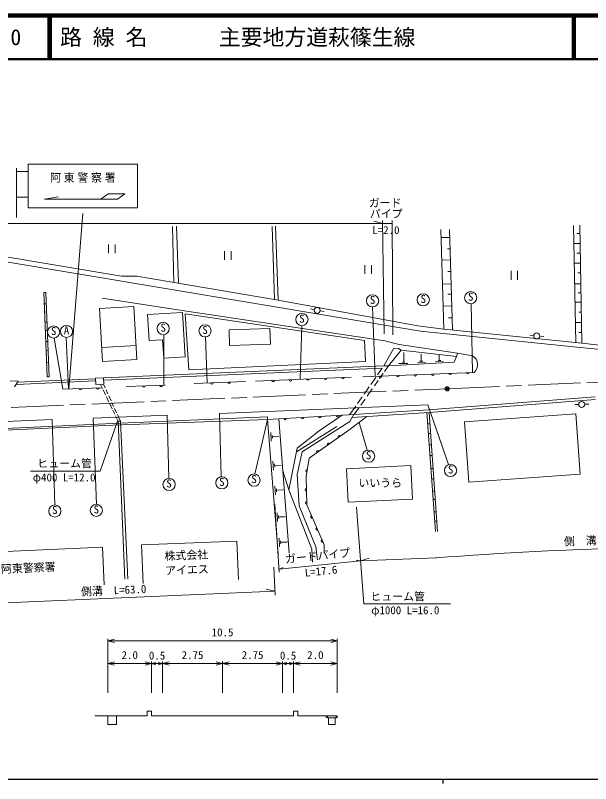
# Model space of a CAD drawing. Units: millimetres, scale not verified, with parts at other scales. Extents: x 40000 to 680000, y 20000 to 380000.
# Drawn here: x 170148 to 301855, y 204000 to 380000 of the extents above; entities that cross this region are included whole.
import ezdxf
from ezdxf.enums import TextEntityAlignment as Align

# ---------------------------------------------------------------- set-up
doc = ezdxf.new("R2010")
doc.units = ezdxf.units.MM
doc.header["$LTSCALE"] = 1000
doc.header["$PDMODE"] = 32
doc.header["$PDSIZE"] = 500
doc.linetypes.add('CHAIN', pattern=[18.5, 12, -1.5, 3.5, -1.5])
for name, color, linetype, lineweight in [('M-BGD', 7, 'Continuous', 13), ('M-BMK', 2, 'CHAIN', 13), ('M-BMK-SRVR', 3, 'Continuous', 13), ('M-STR-HTXT', 7, 'Continuous', 13), ('M-STR-STRC', 7, 'Continuous', 13), ('M-TTL', 2, 'Continuous', 140), ('M-TTL-BAND', 7, 'Continuous', 25), ('M-TTL-LINE', 7, 'Continuous', 50)]:
    doc.layers.add(name, color=color, linetype=linetype, lineweight=lineweight)
doc.layers.add('M-TTL-TXT', color=7, linetype='Continuous')
doc.styles.add('ＭＳ ゴシック', font='')
doc.styles.get('ＭＳ ゴシック').set_extended_font_data('MS Gothic')

msp = doc.modelspace()

# ---------------------------------------------------------------- linework, layer by layer
at = {"layer": 'M-BGD'}
for p, q in [((206446, 318833), (206102, 331659)), ((207496, 318654), (207072, 331710)), ((229463, 314923), (228961, 331608)), ((230300, 314781), (229728, 331673)), ((268253, 308122), (267566, 330919)), ((269575, 330935), (270197, 307922)), ((297922, 331879), (298473, 305017)), ((299814, 304879), (299371, 331926)), ((269624, 329129), (267621, 329075)), ((299402, 330008), (298681, 329996)), ((191458, 327485), (191458, 325485)), ((192958, 325485), (192958, 327485)), ((299439, 327744), (298007, 327720)), ((218036, 325986), (218036, 323986)), ((219536, 323986), (219536, 325986)), ((269695, 326521), (269094, 326505)), ((164089, 324171), (262918, 307679)), ((194430, 320255), (164252, 325339)), ((269763, 324005), (267776, 323951)), ((299476, 325506), (298712, 325494)), ((250182, 322762), (250182, 320762)), ((251682, 320762), (251682, 322762)), ((299513, 323226), (298100, 323203)), ((269835, 321319), (269188, 321301)), ((283625, 321450), (283625, 319450)), ((285125, 319450), (285125, 321450)), ((299549, 321022), (298946, 321012)), ((197982, 320271), (194430, 320255)), ((230300, 314781), (197982, 320271)), ((269912, 318474), (267942, 318421)), ((299590, 318511), (298197, 318488)), ((177084, 316497), (176684, 316481)), ((177453, 297202), (176684, 316481)), ((177852, 297218), (177084, 316497)), ((208342, 312423), (190031, 315188)), ((269976, 316128), (269172, 316106)), ((299625, 316411), (299011, 316401)), ((177185, 313954), (176785, 313938)), ((197308, 313289), (189447, 312861)), ((197308, 313289), (197970, 301146)), ((262304, 308841), (230300, 314781)), ((270048, 313447), (268094, 313394)), ((274837, 298208), (274470, 313930)), ((299660, 314284), (298283, 314262)), ((177261, 312060), (176861, 312044)), ((189447, 312861), (190109, 300717)), ((200373, 311466), (208378, 311965)), ((254709, 305465), (208342, 312423)), ((208378, 311965), (209015, 301743)), ((209052, 311629), (250111, 305546)), ((209875, 298787), (209052, 311629)), ((237682, 312744), (238581, 312579)), ((239922, 312331), (240836, 312163)), ((252545, 297322), (251917, 313192)), ((299697, 312007), (299125, 311997)), ((200373, 311466), (200746, 305481)), ((270122, 310707), (269289, 310684)), ((177355, 309694), (176955, 309678)), ((219069, 307934), (228441, 308289)), ((228576, 304711), (228441, 308289)), ((235329, 296638), (235735, 308912)), ((268253, 308122), (262304, 308841)), ((299814, 304879), (268253, 308122)), ((299735, 309661), (298378, 309638)), ((177431, 307786), (177031, 307770)), ((204124, 306846), (204127, 295252)), ((213648, 306327), (214063, 295772)), ((219205, 304357), (219069, 307934)), ((262918, 307679), (300219, 303835)), ((287931, 306764), (288839, 306667)), ((290195, 306522), (291119, 306423)), ((299773, 307365), (299177, 307355)), ((177531, 305280), (177131, 305264)), ((181052, 294371), (179067, 306076)), ((181785, 306211), (182307, 294418)), ((200746, 305481), (203848, 305675)), ((203848, 305675), (204112, 301438)), ((219205, 304357), (228576, 304711)), ((250111, 305546), (250298, 300717)), ((257996, 304577), (254709, 305465)), ((271394, 302595), (257996, 304577)), ((320782, 302634), (299814, 304879)), ((177611, 303270), (177211, 303254)), ((197794, 304358), (189934, 303929)), ((256764, 303791), (254497, 299709)), ((258488, 303292), (255600, 299721)), ((256764, 303791), (257830, 303680)), ((257830, 303680), (258488, 303292)), ((258488, 303292), (271176, 301878)), ((259082, 300633), (259089, 302772)), ((300219, 303835), (311341, 302727)), ((197970, 301146), (190109, 300717)), ((204112, 301438), (209015, 301743)), ((263060, 300958), (263050, 302360)), ((267194, 301031), (267142, 302122)), ((270584, 300570), (271176, 301878)), ((271176, 301878), (271394, 302595)), ((271394, 302595), (274847, 301976)), ((177721, 300515), (177321, 300499)), ((190339, 296978), (254497, 299709)), ((250298, 300717), (209875, 298787)), ((254497, 299709), (255600, 299721)), ((255600, 299721), (254691, 298438)), ((255600, 299721), (270584, 300570)), ((257888, 300221), (260007, 300283)), ((258791, 300529), (259332, 300529)), ((262240, 300418), (264026, 300522)), ((262707, 300751), (263465, 300792)), ((266290, 300636), (268118, 300709)), ((266934, 300917), (267567, 300938)), ((190363, 296435), (254103, 299144)), ((249732, 297184), (275189, 298222)), ((253072, 297664), (254103, 299144)), ((254385, 298007), (253553, 296834)), ((168978, 296269), (170765, 296195)), ((169980, 294907), (170765, 296195)), ((170316, 295459), (188525, 296271)), ((170636, 295983), (188504, 296730)), ((177852, 297218), (177453, 297202)), ((188497, 296895), (190339, 296978)), ((188563, 295423), (188497, 296895)), ((190339, 296978), (190405, 295506)), ((211121, 295646), (222840, 296148)), ((225145, 296195), (247045, 297103)), ((251535, 295457), (252648, 297055)), ((252350, 295136), (253218, 296374)), ((181052, 294371), (189909, 294707)), ((190405, 295506), (188563, 295423)), ((189624, 295471), (190094, 294490)), ((190240, 294185), (190773, 293070)), ((190325, 295503), (190720, 294639)), ((190928, 294183), (191325, 293315)), ((195547, 294988), (204408, 295260)), ((249991, 293241), (251124, 294867)), ((250676, 292775), (251853, 294435)), ((191001, 292594), (191575, 291393)), ((191557, 292806), (192066, 291692)), ((248486, 291081), (249563, 292627)), ((264741, 289600), (302922, 292591)), ((191756, 291016), (192294, 289891)), ((192247, 291296), (192645, 290426)), ((216857, 288766), (264554, 290803)), ((246669, 288472), (248083, 290502)), ((249208, 290704), (250207, 292114)), ((264554, 290803), (269350, 277079)), ((302953, 292030), (264897, 289018)), ((298212, 290876), (299126, 290888)), ((300490, 290904), (301419, 290916)), ((192438, 289589), (192898, 288628)), ((192856, 289963), (193330, 288927)), ((217269, 274304), (216857, 288766)), ((247292, 287909), (264897, 289018)), ((264741, 289600), (247664, 288526)), ((247664, 288526), (247878, 288828)), ((247878, 288828), (248853, 290204)), ((266310, 261792), (264372, 288985)), ((264897, 289018), (266808, 261745)), ((272966, 286907), (298457, 288730)), ((298457, 288730), (299447, 274883)), ((178589, 287431), (129547, 285318)), ((179148, 267848), (178589, 287431)), ((204914, 288437), (187967, 287749)), ((187967, 287749), (188723, 268003)), ((192391, 286531), (227862, 288038)), ((192449, 286083), (227889, 287451)), ((193072, 288265), (193657, 287042)), ((193497, 288560), (194180, 287067)), ((193657, 287042), (194180, 287067)), ((193657, 287042), (195177, 250833)), ((194180, 287067), (195915, 250816)), ((204914, 288437), (205267, 273944)), ((227889, 287451), (225001, 274928)), ((227862, 288038), (227889, 287451)), ((227889, 287451), (247664, 288526)), ((227889, 287451), (230300, 256620)), ((232872, 256804), (230502, 287593)), ((246700, 286927), (235840, 280035)), ((239684, 284814), (244954, 288379)), ((247664, 288526), (246700, 286927)), ((250630, 288119), (246786, 285166)), ((272966, 286907), (273957, 273060)), ((119196, 283141), (192391, 286531)), ((119208, 282819), (192449, 286083)), ((243715, 285831), (234477, 279987)), ((246786, 285166), (237401, 278582)), ((248829, 286735), (250714, 280377)), ((265077, 286451), (264555, 286414)), ((228615, 284472), (228729, 282468)), ((228957, 283849), (228999, 283143)), ((229196, 283527), (230495, 283569)), ((234648, 280865), (239684, 284814)), ((265234, 284214), (264714, 284178)), ((265415, 281623), (264899, 281587)), ((232777, 271270), (234648, 280865)), ((235840, 280035), (234696, 274807)), ((237401, 278582), (236737, 274324)), ((265586, 279195), (265072, 279159)), ((229132, 277851), (229247, 275846)), ((229475, 277228), (229517, 276521)), ((229714, 276906), (231012, 276947)), ((245973, 276129), (260671, 276864)), ((260671, 276864), (261055, 269198)), ((232777, 271270), (231418, 275692)), ((234696, 274807), (235139, 267610)), ((245973, 276129), (246356, 268463)), ((265795, 276200), (265286, 276165)), ((273957, 273060), (299447, 274883)), ((236737, 274324), (236877, 267875)), ((265961, 273835), (265454, 273800)), ((229576, 272172), (229691, 270168)), ((229919, 271549), (229961, 270843)), ((230158, 271227), (231456, 271269)), ((238049, 257692), (232777, 271270)), ((266158, 271020), (265655, 270985)), ((235139, 267610), (238942, 258273)), ((236877, 267875), (240866, 258737)), ((246356, 268463), (261055, 269198)), ((266292, 269109), (265791, 269074)), ((230056, 266037), (230170, 264032)), ((266490, 266288), (265992, 266253)), ((230399, 265413), (230440, 264707)), ((230638, 265091), (231936, 265133)), ((266641, 264130), (266146, 264095)), ((199041, 258668), (220890, 259556)), ((220890, 259556), (221248, 250764)), ((230509, 260246), (230623, 258242)), ((230852, 259623), (230893, 258917)), ((231090, 259301), (232389, 259343)), ((240866, 258737), (240869, 256778)), ((156191, 256682), (190105, 258140)), ((190105, 258140), (190475, 249541)), ((199041, 258668), (199400, 249858)), ((238153, 254721), (238049, 257692)), ((239295, 255272), (238942, 258273)), ((191338, 224770), (191338, 237196)), ((191338, 236696), (192838, 237071)), ((191338, 236696), (243838, 236696)), ((191338, 236696), (192838, 236321)), ((243838, 236696), (242338, 237071)), ((243838, 236696), (242338, 236321)), ((243838, 224770), (243838, 237196)), ((191338, 225074), (191338, 231991)), ((191338, 231491), (192838, 231866)), ((191338, 231491), (201338, 231491)), ((191338, 231491), (192838, 231116)), ((201338, 231491), (199838, 231866)), ((201338, 231491), (199838, 231116)), ((201338, 224770), (201338, 231991)), ((201338, 225074), (201338, 231991)), ((201338, 231491), (202338, 231741)), ((201338, 231491), (203838, 231491)), ((201338, 231491), (202338, 231241)), ((203838, 231491), (202838, 231741)), ((203838, 231491), (202838, 231241)), ((203838, 224999), (203838, 231991)), ((203838, 224770), (203838, 231991)), ((203838, 231491), (205338, 231866)), ((203838, 231491), (217588, 231491)), ((203838, 231491), (205338, 231116)), ((217588, 231491), (216088, 231866)), ((217588, 231491), (216088, 231116)), ((217588, 224807), (217588, 231991)), ((217588, 224770), (217588, 231991)), ((217588, 231491), (219088, 231866)), ((217588, 231491), (231338, 231491)), ((217588, 231491), (219088, 231116)), ((231338, 231491), (229838, 231866)), ((231338, 231491), (229838, 231116)), ((231338, 224770), (231338, 231991)), ((231338, 224999), (231338, 231991)), ((231338, 231491), (232338, 231741)), ((231338, 231491), (233838, 231491)), ((231338, 231491), (232338, 231241)), ((233838, 231491), (232838, 231741)), ((233838, 231491), (232838, 231241)), ((233838, 224999), (233838, 231991)), ((233838, 224770), (233838, 231991)), ((233838, 231491), (235338, 231866)), ((233838, 231491), (243838, 231491)), ((233838, 231491), (235338, 231116)), ((243838, 231491), (242338, 231866)), ((243838, 231491), (242338, 231116)), ((243838, 225074), (243838, 231991)), ((201338, 220567), (200338, 220567)), ((200338, 220567), (200338, 219567)), ((201338, 219567), (201338, 220567)), ((234838, 220567), (233838, 220567)), ((233838, 220567), (233838, 219567)), ((234838, 219567), (234838, 220567)), ((191338, 219567), (188338, 219567)), ((200338, 219567), (191338, 219567)), ((191338, 217567), (191338, 219567)), ((193338, 219567), (193338, 217567)), ((203838, 219567), (201338, 219567)), ((217588, 219567), (203838, 219567)), ((231338, 219567), (217588, 219567)), ((233838, 219567), (231338, 219567)), ((234838, 219567), (243838, 219567)), ((241338, 219067), (241338, 219567)), ((241588, 219067), (241588, 219567)), ((241838, 219067), (241588, 219067)), ((241838, 217567), (241838, 219067)), ((241838, 219067), (243338, 219067)), ((243588, 219067), (243338, 219067)), ((243338, 219067), (243338, 217567)), ((243838, 219567), (243588, 219567)), ((243588, 219567), (243588, 219067)), ((243838, 219567), (243838, 219067)), ((193338, 217567), (191338, 217567)), ((243338, 217567), (241838, 217567))]:
    msp.add_line(p, q, dxfattribs=at)
for centre, radius in [((251928, 314589), 1398), ((263530, 314835), 1398), ((274396, 315326), 1398), ((235762, 310310), 1398), ((239245, 312419), 683), ((178909, 307465), 1398), ((181851, 307607), 1398), ((203983, 308237), 1398), ((213570, 307722), 1398), ((289513, 306559), 683), ((299808, 290860), 683), ((251027, 279015), 1398), ((269798, 275755), 1398), ((224791, 273547), 1398), ((205337, 272548), 1398), ((217430, 272916), 1398), ((179181, 266451), 1398), ((188684, 266606), 1398)]:
    msp.add_circle(centre, radius, dxfattribs=at)
for centre, radius, start, end in [((273665, 299975), 2324, 310.99556, 59.43617), ((257725, 297510), 300, 182.33333, 2.33333), ((261722, 297673), 300, 182.33333, 2.33333), ((265718, 297836), 300, 182.33333, 2.33333), ((269715, 297999), 300, 182.33333, 2.33333), ((273712, 298161), 300, 182.33333, 2.33333), ((215117, 295817), 300, 182.45264, 2.45264), ((219113, 295989), 300, 182.45264, 2.45264), ((229141, 296361), 300, 182.37492, 2.37492), ((233138, 296527), 300, 182.37492, 2.37492), ((237134, 296692), 300, 182.37492, 2.37492), ((241131, 296858), 300, 182.37492, 2.37492), ((245127, 297024), 300, 182.37492, 2.37492), ((253728, 297347), 300, 182.33333, 2.33333), ((185049, 294522), 300, 182.17121, 2.17121), ((189046, 294674), 300, 182.17121, 2.17121), ((199545, 295111), 300, 181.76239, 1.76239), ((203544, 295234), 300, 181.76239, 1.76239), ((231884, 287668), 300, 183.11149, 3.11149), ((235878, 287885), 300, 183.11149, 3.11149), ((239872, 288102), 300, 183.11149, 3.11149), ((243866, 288320), 300, 183.11149, 3.11149), ((244330, 283443), 300, 35.05206, 215.05206), ((241874, 281720), 300, 35.05206, 215.05206), ((239418, 279997), 300, 35.05206, 215.05206), ((236939, 275618), 300, 81.14383, 261.14383), ((236802, 271324), 300, 91.23785, 271.23785), ((236867, 268325), 300, 91.23785, 271.23785), ((238077, 265126), 300, 113.58453, 293.58453), ((239277, 262376), 300, 113.58453, 293.58453), ((240478, 259627), 300, 113.58453, 293.58453)]:
    msp.add_arc(centre, radius, start, end, dxfattribs=at)
at = {"layer": 'M-BMK'}
for p, q in [((269037, 294475), (313476, 296392)), ((169158, 290166), (269037, 294475))]:
    msp.add_line(p, q, dxfattribs=at)
at = {"layer": 'M-BMK-SRVR'}
msp.add_circle((269037, 294475), 500, dxfattribs=at)
msp.add_point((269037, 294475), dxfattribs=at)
at = {"layer": 'M-STR-HTXT'}
for p, q in [((254249, 332326), (252249, 332826)), ((254239, 333018), (254605, 307013)), ((256591, 306849), (256387, 333035)), ((78129, 332326), (254249, 332326)), ((254249, 332326), (256392, 332326)), ((189583, 275551), (193495, 287006)), ((173583, 275551), (189583, 275551)), ((230561, 252469), (229541, 267934)), ((248255, 267306), (249961, 245171)), ((249198, 255076), (248178, 255223)), ((249198, 255076), (266574, 255734)), ((249198, 255076), (251177, 255651)), ((229620, 247170), (229316, 253619)), ((230516, 253157), (249198, 255076)), ((230516, 253157), (231485, 253508)), ((229576, 248105), (227556, 248517)), ((165333, 245310), (229576, 248105)), ((249961, 245171), (269806, 245171))]:
    msp.add_line(p, q, dxfattribs=at)
msp.add_arc((334457, -640691), 899000, 88.51837, 94.34312, dxfattribs=at)
at = {"layer": 'M-STR-STRC'}
for p, q in [((170418, 344978), (170418, 333656)), ((173082, 345889), (198082, 345889)), ((173082, 335889), (173082, 345889)), ((198082, 345889), (198082, 335889)), ((173082, 344207), (170418, 344207)), ((173082, 338388), (170418, 338388)), ((176814, 337878), (179960, 338465)), ((189750, 337878), (191409, 339114)), ((191409, 339114), (195213, 339114)), ((193554, 337878), (195213, 339114)), ((176814, 337878), (193554, 337878)), ((198082, 335889), (173082, 335889)), ((185589, 334640), (182381, 294421))]:
    msp.add_line(p, q, dxfattribs=at)
at = {"layer": 'M-TTL'}
msp.add_line((680000, 380000), (40000, 380000), dxfattribs=at)
at = {"layer": 'M-TTL-BAND'}
for p, q in [((40000, 205000), (579000, 205000)), ((268000, 205000), (268000, 204000))]:
    msp.add_line(p, q, dxfattribs=at)
at = {"layer": 'M-TTL-LINE'}
for p, q in [((177750, 380000), (177750, 370000)), ((178250, 380000), (178250, 370000)), ((297750, 380000), (297750, 370000)), ((298250, 380000), (298250, 370000)), ((40000, 370000), (680000, 370000))]:
    msp.add_line(p, q, dxfattribs=at)

# ---------------------------------------------------------------- texts
at = {"layer": 'M-BGD', "style": 'ＭＳ ゴシック'}
for s, p in [('S', (251303, 313339)), ('S', (262905, 313585)), ('S', (273771, 314076)), ('S', (235137, 309060)), ('S', (178284, 306215)), ('A', (181226, 306357)), ('S', (203358, 306987)), ('S', (212945, 306472)), ('S', (250402, 277765)), ('S', (269173, 274505)), ('S', (224166, 272297)), ('S', (204712, 271298)), ('S', (216805, 271666)), ('いいうら', (248692, 271418)), ('S', (178556, 265201)), ('S', (188059, 265356))]:
    msp.add_text(s, height=1833, dxfattribs=at).set_placement(p, align=Align.BOTTOM_LEFT)
for s, rotation, p in [('株式会社', 2.327, (204363, 254654)), ('阿東警察署', 2.463, (166912, 251695)), ('アイエス', 2.327, (204503, 251304))]:
    msp.add_text(s, height=1833, rotation=rotation, dxfattribs=at).set_placement(p, align=Align.BOTTOM_LEFT)
for s, p in [('10.5', (217588, 237196)), ('2.0', (196338, 231991)), ('0.5', (202588, 231869)), ('2.75', (210713, 231991)), ('2.75', (224463, 231991)), ('0.5', (232588, 231869)), ('2.0', (238838, 231991))]:
    msp.add_text(s, height=1833, dxfattribs=at).set_placement(p, align=Align.BOTTOM_CENTER)
at = {"layer": 'M-BGD', "insert": (178097, 341685), "char_height": 1833, "attachment_point": 7, "style": 'ＭＳ ゴシック'}
msp.add_mtext('\\T1.25;阿東警察署', dxfattribs=at)
at = {"layer": 'M-STR-HTXT', "style": 'ＭＳ ゴシック'}
for s, p in [('ガード', (251051, 335563)), ('パイプ', (251305, 333072)), ('L=2.0', (251869, 329343)), ('ヒューム管', (175167, 275881)), ('φ400 L=12.0', (174136, 272679)), ('ヒューム管', (251418, 245396)), ('φ1000 L=16.0', (251614, 242252))]:
    msp.add_text(s, height=1833, dxfattribs=at).set_placement(p, align=Align.BOTTOM_LEFT)
for s, rotation, p in [('側\u3000溝\u3000\u3000L=130.0', 2.032, (295791, 257995)), ('ガードパイプ', 5.866, (232030, 253954)), ('L=17.6', 5.866, (236553, 250853)), ('側溝\u3000L=63.0', 2.491, (185230, 246506))]:
    msp.add_text(s, height=1833, rotation=rotation, dxfattribs=at).set_placement(p, align=Align.BOTTOM_LEFT)
at = {"layer": 'M-TTL-TXT', "style": 'ＭＳ ゴシック'}
for s, p in [('26-0', (161521, 375000)), ('路 線 名', (180380, 375000)), ('主要地方道萩篠生線', (216734, 375000))]:
    msp.add_text(s, height=3666, dxfattribs=at).set_placement(p, align=Align.MIDDLE_LEFT)

doc.saveas('drawing.dxf')
